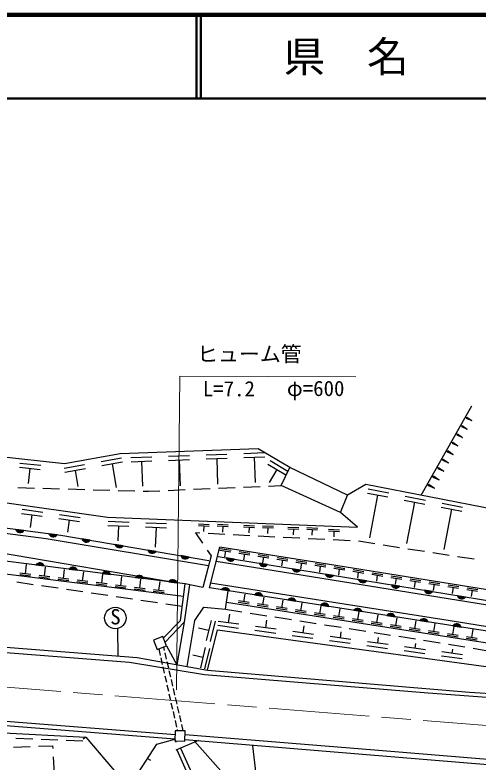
# Model space of a CAD drawing. Units: millimetres, scale not verified. Extents: x 40000 to 680000, y 20000 to 380000.
# Drawn here: x 276020 to 331407, y 290640 to 380000 of the extents above; entities that cross this region are included whole.
import ezdxf
from ezdxf.enums import TextEntityAlignment as Align

# ---------------------------------------------------------------- set-up
doc = ezdxf.new("R2010")
doc.units = ezdxf.units.MM
doc.header["$LTSCALE"] = 1000
doc.linetypes.add('CHAIN', pattern=[18.5, 12, -1.5, 3.5, -1.5])
for name, color, linetype, lineweight in [('M-BGD', 7, 'Continuous', 25), ('M-BMK', 2, 'CHAIN', 13), ('M-STR-HTXT', 7, 'Continuous', 13), ('M-STR-STRC', 7, 'Continuous', 25), ('M-TTL', 2, 'Continuous', 140), ('M-TTL-LINE', 7, 'Continuous', 50)]:
    doc.layers.add(name, color=color, linetype=linetype, lineweight=lineweight)
doc.layers.add('M-TTL-TXT', color=7, linetype='Continuous')
doc.styles.add('ＭＳ ゴシック', font='')
doc.styles.get('ＭＳ ゴシック').set_extended_font_data('MS Gothic')

msp = doc.modelspace()

# ---------------------------------------------------------------- hatches: boundary and pattern name
at = {"layer": 'M-BGD'}
for points in [[(276110, 318469, 0.6), (277102, 318340)], [(280076, 317952, 0.6), (281068, 317822)], [(284028, 317338, 0.6), (285014, 317171)], [(287972, 316669, 0.6), (288958, 316502)], [(291916, 316001, 0.6), (292902, 315834)], [(295860, 315332, 0.6), (296846, 315165)], [(301299, 315065, 0.6), (302286, 314903)], [(279523, 314091, 0.6), (278531, 314217)], [(283492, 313590, 0.6), (282500, 313715)], [(305246, 314418, 0.6), (306233, 314257)], [(309194, 313771, 0.6), (310181, 313610)], [(287460, 313088, 0.6), (286468, 313213)], [(291429, 312586, 0.6), (290437, 312711)], [(313141, 313125, 0.6), (314128, 312963)], [(295397, 312084, 0.6), (294405, 312210)], [(317088, 312478, 0.6), (318075, 312316)], [(301721, 311109, 0.6), (300733, 311263)], [(321036, 311831, 0.6), (322023, 311669)], [(324983, 311184, 0.6), (325970, 311023)], [(305673, 310492, 0.6), (304685, 310646)], [(309625, 309876, 0.6), (308637, 310030)], [(328931, 310538, 0.6), (329917, 310376)], [(313578, 309259, 0.6), (312590, 309413)], [(317530, 308643, 0.6), (316542, 308797)], [(321482, 308026, 0.6), (320494, 308181)], [(325434, 307410, 0.6), (324446, 307564)], [(329387, 306794, 0.6), (328398, 306948)]]:
    msp.add_hatch(color=256, dxfattribs=at).paths.add_polyline_path(points)

# ---------------------------------------------------------------- linework, layer by layer
for p, q in [((324598, 322545), (330654, 333232)), ((330000, 331773), (330073, 331902)), ((330000, 331773), (330678, 331473)), ((330036, 331837), (330678, 331473)), ((330073, 331902), (330678, 331473)), ((329432, 330772), (329506, 330902)), ((329432, 330772), (330120, 330469)), ((329469, 330837), (330120, 330469)), ((329506, 330902), (330120, 330469)), ((328864, 329770), (328939, 329901)), ((328864, 329770), (329561, 329462)), ((328902, 329835), (329561, 329462)), ((328939, 329901), (329561, 329462)), ((328295, 328765), (328371, 328899)), ((328371, 328899), (329001, 328453)), ((281944, 326321), (262950, 328409)), ((305113, 328123), (288616, 327509)), ((308879, 325871), (305113, 328123)), ((328295, 328765), (329001, 328453)), ((328333, 328832), (329001, 328453)), ((288616, 327509), (281944, 326321)), ((289888, 327056), (292387, 327149)), ((294385, 327223), (296884, 327316)), ((298882, 327390), (301380, 327483)), ((303379, 327558), (305877, 327651)), ((303398, 327058), (305896, 327151)), ((304647, 327105), (304759, 324082)), ((327725, 327759), (327801, 327894)), ((327725, 327759), (328439, 327443)), ((327763, 327827), (328439, 327443)), ((327801, 327894), (328439, 327443)), ((276617, 326404), (279102, 326131)), ((281890, 325800), (284351, 326238)), ((286320, 326588), (288782, 327026)), ((286408, 326096), (288869, 326534)), ((287638, 326315), (288140, 323498)), ((289907, 326556), (292405, 326649)), ((291156, 326602), (291266, 323642)), ((294404, 326723), (296902, 326816)), ((295653, 326770), (295767, 323697)), ((298901, 326891), (301399, 326984)), ((300150, 326937), (300263, 323890)), ((306269, 326267), (308414, 324984)), ((306525, 326696), (308671, 325413)), ((327154, 326751), (327231, 326888)), ((327154, 326751), (327877, 326432)), ((327192, 326820), (327877, 326432)), ((327231, 326888), (327877, 326432)), ((276562, 325907), (279047, 325634)), ((277805, 325770), (277606, 323964)), ((281977, 325308), (284439, 325746)), ((283208, 325527), (283550, 323607)), ((307342, 325625), (306412, 324071)), ((307870, 323715), (308879, 325871)), ((315797, 322555), (308879, 325871)), ((326582, 325742), (326660, 325880)), ((326582, 325742), (327314, 325418)), ((326621, 325811), (327314, 325418)), ((326660, 325880), (327314, 325418)), ((326008, 324730), (326088, 324871)), ((326008, 324730), (326750, 324403)), ((326048, 324801), (326750, 324403)), ((326088, 324871), (326750, 324403)), ((303353, 323522), (305351, 323607)), ((306350, 323650), (307870, 323715)), ((314938, 320495), (307870, 323715)), ((317967, 323824), (315797, 322555)), ((336429, 320263), (317967, 323824)), ((325434, 323718), (325515, 323860)), ((325434, 323718), (326185, 323386)), ((325475, 323789), (326185, 323386)), ((325515, 323860), (326185, 323386)), ((276369, 323469), (278369, 323413)), ((279368, 323385), (281367, 323330)), ((282367, 323302), (284366, 323246)), ((285366, 323218), (287365, 323162)), ((288365, 323135), (290364, 323079)), ((291364, 323051), (291977, 323034)), ((291977, 323034), (293362, 323093)), ((294361, 323136), (296359, 323222)), ((297358, 323265), (299357, 323350)), ((300356, 323393), (302354, 323479)), ((318170, 322819), (320625, 322346)), ((318265, 323310), (320720, 322836)), ((271792, 322105), (287075, 319949)), ((314938, 320495), (315797, 322555)), ((319398, 322582), (318409, 317457)), ((322589, 321967), (325044, 321493)), ((322684, 322458), (325138, 321984)), ((323816, 321730), (322859, 316768)), ((276888, 320881), (279364, 320532)), ((327008, 321114), (329462, 320641)), ((327102, 321605), (329557, 321132)), ((328235, 320878), (327309, 316080)), ((276818, 320386), (279294, 320037)), ((278056, 320212), (277841, 318688)), ((281344, 320253), (283819, 319903)), ((287075, 319949), (316985, 318721)), ((316985, 318721), (314938, 320495)), ((265817, 319811), (281509, 317765)), ((279742, 317354), (265852, 319128)), ((281274, 319758), (283750, 319408)), ((282512, 319583), (282307, 318132)), ((287169, 319445), (289667, 319342)), ((291665, 319260), (294163, 319158)), ((297970, 319135), (299268, 319073)), ((300229, 319075), (301527, 319013)), ((287148, 318945), (289646, 318843)), ((288397, 318894), (288324, 317113)), ((291645, 318761), (294143, 318658)), ((292894, 318709), (292797, 316355)), ((297960, 318935), (299259, 318873)), ((298609, 318904), (298576, 318210)), ((300219, 318876), (301518, 318813)), ((300869, 318844), (300835, 318150)), ((303367, 318767), (304665, 318704)), ((303376, 318966), (304675, 318904)), ((304016, 318735), (303982, 318041)), ((305626, 318707), (306924, 318644)), ((305636, 318907), (306934, 318844)), ((306275, 318675), (306242, 317981)), ((308666, 318553), (309965, 318491)), ((308676, 318753), (309974, 318690)), ((309315, 318522), (309282, 317828)), ((310925, 318494), (312224, 318431)), ((310935, 318693), (312233, 318631)), ((311575, 318462), (311541, 317768)), ((313526, 318298), (314825, 318235)), ((313536, 318498), (314834, 318435)), ((314176, 318267), (314142, 317572)), ((299179, 314111), (279742, 317354)), ((281509, 317765), (299221, 314763)), ((298116, 318012), (297601, 318038)), ((297601, 318038), (298450, 316819)), ((301112, 317861), (299115, 317962)), ((304108, 317709), (302111, 317810)), ((307104, 317558), (305107, 317659)), ((310101, 317406), (308103, 317507)), ((313097, 317255), (311099, 317356)), ((269454, 316481), (295487, 312073)), ((299289, 311488), (300515, 316347)), ((313416, 314293), (300515, 316347)), ((316093, 317104), (314095, 317205)), ((319067, 316740), (317091, 317048)), ((322031, 316277), (320055, 316586)), ((296389, 311959), (268117, 315534)), ((299021, 315999), (299492, 315324)), ((300544, 315988), (301828, 315783)), ((300576, 316185), (301860, 315981)), ((301186, 315886), (301078, 315204)), ((302816, 315626), (304099, 315422)), ((302847, 315824), (304131, 315619)), ((303458, 315524), (303348, 314837)), ((305118, 315462), (306402, 315258)), ((324995, 315815), (323019, 316123)), ((327959, 315352), (325983, 315660)), ((299492, 315324), (298509, 311517)), ((300088, 314657), (336360, 308809)), ((300312, 315227), (342284, 308350)), ((305087, 315265), (306371, 315060)), ((305729, 315162), (305619, 314471)), ((307358, 314903), (308642, 314698)), ((307390, 315100), (308674, 314896)), ((308000, 314801), (307889, 314104)), ((309661, 314739), (310945, 314534)), ((330924, 314889), (328948, 315198)), ((296187, 310439), (263811, 314503)), ((277264, 313167), (277401, 314259)), ((279546, 312881), (279683, 313970)), ((281828, 312594), (281965, 313682)), ((309630, 314541), (310914, 314337)), ((310272, 314439), (310160, 313737)), ((311901, 314180), (313185, 313975)), ((311933, 314377), (313216, 314173)), ((312543, 314077), (312431, 313370)), ((337322, 310486), (313416, 314293)), ((314173, 313818), (315456, 313613)), ((314204, 314015), (315488, 313811)), ((314814, 313716), (314701, 313003)), ((316475, 313654), (317759, 313449)), ((277884, 312888), (276594, 313050)), ((277909, 313086), (276619, 313248)), ((280166, 312601), (278876, 312763)), ((280191, 312800), (278901, 312962)), ((284110, 312308), (284247, 313393)), ((286393, 312021), (286529, 313105)), ((288675, 311735), (288810, 312816)), ((316444, 313456), (317728, 313252)), ((317086, 313354), (316972, 312637)), ((318715, 313095), (319999, 312890)), ((318747, 313292), (320031, 313088)), ((319357, 312992), (319242, 312270)), ((321018, 312930), (322302, 312726)), ((278219, 311857), (276240, 312148)), ((282448, 312315), (281159, 312477)), ((282473, 312513), (281183, 312675)), ((284731, 312028), (283441, 312190)), ((284755, 312227), (283466, 312389)), ((287013, 311742), (285723, 311904)), ((287038, 311940), (285748, 312102)), ((290957, 311448), (291092, 312528)), ((293239, 311162), (293374, 312239)), ((295808, 307590), (296389, 311959)), ((298509, 311517), (296389, 311959)), ((327818, 307554), (299423, 312019)), ((320987, 312733), (322271, 312529)), ((321629, 312631), (321513, 311903)), ((323258, 312371), (324542, 312167)), ((323290, 312569), (324573, 312364)), ((323900, 312269), (323783, 311536)), ((325530, 312010), (326813, 311805)), ((325561, 312207), (326845, 312003)), ((326171, 311907), (326054, 311169)), ((281187, 311421), (279208, 311712)), ((284155, 310984), (282176, 311275)), ((289295, 311455), (288005, 311617)), ((289320, 311654), (288030, 311816)), ((291577, 311169), (290287, 311331)), ((291602, 311367), (290312, 311529)), ((293859, 310882), (292569, 311044)), ((293884, 311081), (292594, 311243)), ((296884, 311855), (296263, 307371)), ((340756, 305020), (299289, 311488)), ((301186, 308915), (301523, 311139)), ((327801, 311648), (329085, 311444)), ((327832, 311845), (329116, 311641)), ((328443, 311546), (328324, 310802)), ((330072, 311286), (331356, 311082)), ((330104, 311484), (331388, 311279)), ((330714, 311184), (330595, 310436)), ((287123, 310548), (285145, 310839)), ((290091, 310112), (288113, 310403)), ((303406, 309809), (303550, 310724)), ((305678, 309453), (305822, 310371)), ((293059, 309675), (291081, 309966)), ((296028, 309239), (294049, 309530)), ((301317, 309783), (351820, 301865)), ((304017, 309511), (302733, 309712)), ((304048, 309709), (302764, 309910)), ((306290, 309155), (305005, 309356)), ((306321, 309352), (305036, 309554)), ((308593, 308996), (307309, 309198)), ((307951, 309097), (308095, 310018)), ((310223, 308741), (310368, 309666)), ((312495, 308384), (312641, 309313)), ((297542, 307564), (298607, 309160)), ((298607, 309160), (301186, 308915)), ((301186, 308915), (303162, 308607)), ((301575, 307299), (301715, 308325)), ((304150, 308453), (306126, 308145)), ((308562, 308799), (307278, 309000)), ((310834, 308442), (309550, 308644)), ((310865, 308640), (309581, 308841)), ((313137, 308284), (311853, 308485)), ((314767, 308028), (314914, 308961)), ((317040, 307672), (317186, 308608)), ((293776, 305481), (295808, 307590)), ((296602, 302064), (297542, 307564)), ((299470, 307591), (298886, 305161)), ((299956, 307474), (299372, 305044)), ((302813, 307130), (300336, 307468)), ((306033, 306689), (306161, 307626)), ((307114, 307991), (309090, 307683)), ((310078, 307529), (312054, 307221)), ((313106, 308086), (311822, 308287)), ((315379, 307730), (314094, 307931)), ((315410, 307927), (314125, 308129)), ((317651, 307374), (316367, 307575)), ((317682, 307571), (316398, 307773)), ((319954, 307215), (318670, 307416)), ((319312, 307316), (319459, 308255)), ((321584, 306959), (321732, 307903)), ((323856, 306603), (324005, 307550)), ((350933, 303842), (327818, 307554)), ((296263, 307371), (293981, 304974)), ((296263, 307371), (295391, 302285)), ((299178, 306376), (297957, 306670)), ((302746, 306634), (300269, 306973)), ((307272, 306520), (304795, 306859)), ((310492, 306080), (310608, 306927)), ((313042, 307067), (315019, 306759)), ((316007, 306605), (317983, 306297)), ((319923, 307017), (318639, 307219)), ((322195, 306661), (320911, 306862)), ((322226, 306859), (320942, 307060)), ((324468, 306305), (323183, 306506)), ((324499, 306502), (323214, 306704)), ((326129, 306247), (326278, 307197)), ((328401, 305891), (328550, 306845)), ((258861, 305624), (290650, 303150)), ((299062, 301615), (300230, 306474)), ((300230, 306474), (340299, 300995)), ((307204, 306025), (304727, 306363)), ((311663, 305415), (309186, 305754)), ((311730, 305911), (309253, 306249)), ((316189, 305301), (313712, 305640)), ((314950, 305470), (315054, 306229)), ((318971, 306144), (320947, 305836)), ((321935, 305682), (323911, 305374)), ((326740, 305949), (325456, 306150)), ((326771, 306146), (325487, 306348)), ((329012, 305592), (327728, 305794)), ((329043, 305790), (327759, 305991)), ((331315, 305434), (330031, 305635)), ((330673, 305534), (330823, 306492)), ((289729, 302556), (258812, 304936)), ((316121, 304806), (313644, 305144)), ((320647, 304691), (318170, 305030)), ((319409, 304861), (319500, 305530)), ((323867, 304251), (323947, 304831)), ((324899, 305220), (326873, 304894)), ((327859, 304732), (329833, 304407)), ((331284, 305236), (330000, 305437)), ((293223, 304179), (293400, 303399)), ((293912, 304003), (293815, 304419)), ((294151, 304556), (295391, 302285)), ((298790, 304350), (298206, 301919)), ((299276, 304233), (298692, 301802)), ((320580, 304196), (318103, 304535)), ((325038, 303586), (322561, 303925)), ((325106, 304082), (322629, 304420)), ((328326, 303641), (328393, 304132)), ((330820, 304244), (332793, 303919)), ((290650, 303150), (299062, 301615)), ((293466, 303106), (293643, 302326)), ((294161, 302932), (293980, 303711)), ((298498, 303134), (297277, 303428)), ((329497, 302977), (327020, 303315)), ((329564, 303472), (327087, 303811)), ((298707, 301083), (289729, 302556)), ((294410, 301861), (294229, 302640)), ((293709, 302034), (293886, 301253)), ((294659, 300789), (294478, 301569)), ((299062, 301615), (330364, 299009)), ((293953, 300961), (294129, 300180)), ((294909, 299718), (294727, 300497)), ((325424, 298900), (298707, 301083)), ((294196, 299888), (294372, 299108)), ((295158, 298647), (294976, 299426)), ((294439, 298815), (294616, 298035)), ((363903, 296034), (325424, 298900)), ((330364, 299009), (363903, 296580)), ((294682, 297742), (294859, 296962)), ((295407, 297575), (295226, 298354)), ((295656, 296504), (295475, 297283)), ((295155, 293390), (260187, 296149)), ((295194, 293889), (260227, 296648)), ((294925, 296670), (295102, 295889)), ((295905, 295432), (295724, 296212)), ((295168, 295597), (295345, 294816)), ((296155, 294361), (295973, 295140)), ((272141, 294262), (284504, 293621)), ((295411, 294524), (295444, 294378)), ((278144, 293389), (276146, 293475)), ((281141, 293261), (279143, 293347)), ((284138, 293133), (282140, 293218)), ((284504, 293621), (284199, 293363)), ((284504, 293621), (288352, 289078)), ((292978, 292762), (295155, 293390)), ((295155, 293390), (295266, 293006)), ((297992, 293213), (295253, 292055)), ((296354, 293349), (335727, 290097)), ((319030, 292080), (296368, 293908)), ((275846, 292431), (277845, 292501)), ((278844, 292536), (280513, 292595)), ((280513, 292595), (280532, 292265)), ((290808, 289405), (292978, 292762)), ((295818, 292294), (302596, 277541)), ((305759, 282126), (304461, 292593)), ((295363, 292085), (302152, 277309)), ((335568, 290689), (319030, 292080)), ((280593, 291266), (280713, 289270)), ((291893, 291084), (292229, 290866))]:
    msp.add_line(p, q, dxfattribs=at)
for points in [[(276110, 318469, 0.6), (277102, 318340)], [(280076, 317952, 0.6), (281068, 317822)], [(284028, 317338, 0.6), (285014, 317171)], [(287972, 316669, 0.6), (288958, 316502)], [(291916, 316001, 0.6), (292902, 315834)], [(295860, 315332, 0.6), (296846, 315165)], [(301299, 315065, 0.6), (302286, 314903)], [(279523, 314091, 0.6), (278531, 314217)], [(283492, 313590, 0.6), (282500, 313715)], [(305246, 314418, 0.6), (306233, 314257)], [(309194, 313771, 0.6), (310181, 313610)], [(287460, 313088, 0.6), (286468, 313213)], [(291429, 312586, 0.6), (290437, 312711)], [(313141, 313125, 0.6), (314128, 312963)], [(295397, 312084, 0.6), (294405, 312210)], [(317088, 312478, 0.6), (318075, 312316)], [(301721, 311109, 0.6), (300733, 311263)], [(321036, 311831, 0.6), (322023, 311669)], [(324983, 311184, 0.6), (325970, 311023)], [(305673, 310492, 0.6), (304685, 310646)], [(309625, 309876, 0.6), (308637, 310030)], [(328931, 310538, 0.6), (329917, 310376)], [(313578, 309259, 0.6), (312590, 309413)], [(317530, 308643, 0.6), (316542, 308797)], [(321482, 308026, 0.6), (320494, 308181)], [(325434, 307410, 0.6), (324446, 307564)], [(329387, 306794, 0.6), (328398, 306948)]]:
    msp.add_lwpolyline(points, format="xyb", close=True, dxfattribs=at)
for points in [[(292588, 305216), (293039, 304104), (294151, 304556), (293700, 305668)], [(295178, 294384), (295150, 293184), (296350, 293156), (296378, 294356)]]:
    msp.add_lwpolyline(points, close=True, dxfattribs=at)
at = {"layer": 'M-BMK'}
msp.add_line((269536, 300035), (464402, 284515), dxfattribs=at)
at = {"layer": 'M-STR-HTXT'}
for p, q in [((295361, 299279), (295730, 336797)), ((295730, 336797), (316791, 336735))]:
    msp.add_line(p, q, dxfattribs=at)
at = {"layer": 'M-STR-STRC'}
for p, q in [((288353, 303324), (288324, 306623)), ((297480, 293139), (300663, 289608))]:
    msp.add_line(p, q, dxfattribs=at)
msp.add_circle((288025, 307878), 1289, dxfattribs=at)
at = {"layer": 'M-TTL'}
msp.add_line((680000, 380000), (40000, 380000), dxfattribs=at)
at = {"layer": 'M-TTL-LINE'}
for p, q in [((297750, 380000), (297750, 370000)), ((298250, 380000), (298250, 370000)), ((40000, 370000), (680000, 370000))]:
    msp.add_line(p, q, dxfattribs=at)

# ---------------------------------------------------------------- texts
at = {"layer": 'M-STR-HTXT', "style": 'ＭＳ ゴシック'}
for s, p in [('ヒューム管', (297809, 337987)), ('L=7.2', (298486, 333826)), ('φ=600', (308544, 333867))]:
    msp.add_text(s, height=1833, dxfattribs=at).set_placement(p, align=Align.BOTTOM_LEFT)
at = {"layer": 'M-STR-STRC', "style": 'ＭＳ ゴシック'}
msp.add_text('S', height=1833, dxfattribs=at).set_placement((287421, 306552), align=Align.BOTTOM_LEFT)
at = {"layer": 'M-TTL-TXT', "style": 'ＭＳ ゴシック'}
msp.add_text('県\u3000名', height=3666, dxfattribs=at).set_placement((315625, 375000), align=Align.MIDDLE_CENTER)

doc.saveas('drawing.dxf')
